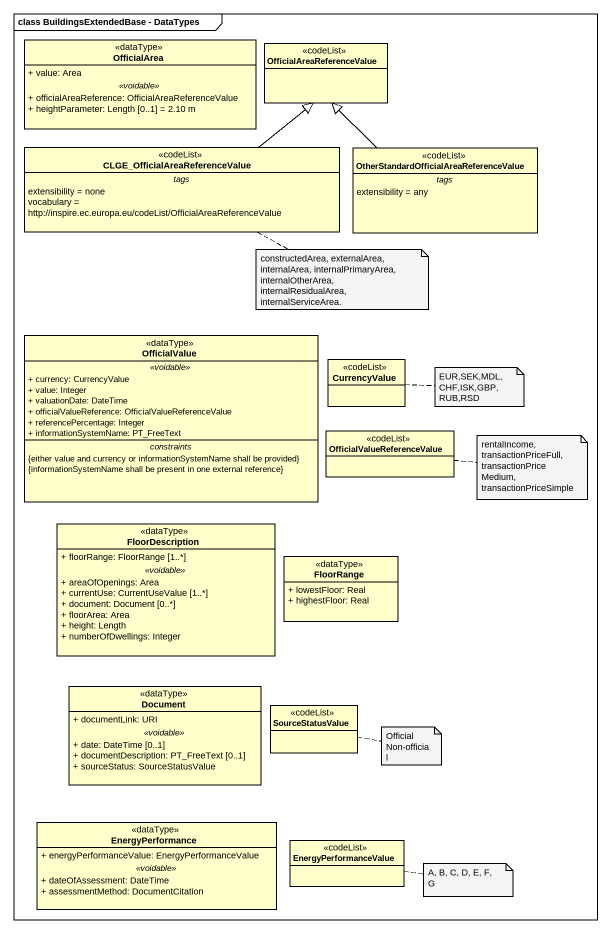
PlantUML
@startuml
mainframe class BuildingsExtendedBase - DataTypes
hide circle
hide empty members
skinparam classAttributeIconSize 0
class OfficialArea <<dataType>> {
  + value: Area
  .. <<voidable>> ..
  + officialAreaReference: OfficialAreaReferenceValue
  + heightParameter: Length [0..1] = 2.10 m
}
class OfficialAreaReferenceValue <<codeList>>
class "CLGE_OfficialAreaReferenceValue" as CLGE_OfficialAreaReferenceVa <<codeList>> {
  -- tags --
  extensibility = none
  vocabulary = http://inspire.ec.europa.eu/codeList/OfficialAreaReferenceValue
}
class "OtherStandardOfficialAreaReferenceValue" as OtherStandardOfficialAreaRef <<codeList>> {
  -- tags --
  extensibility = any
}
class OfficialValue <<dataType>> {
  .. <<voidable>> ..
  + currency: CurrencyValue
  + value: Integer
  + valuationDate: DateTime
  + officialValueReference: OfficialValueReferenceValue
  + referencePercentage: Integer
  + informationSystemName: PT_FreeText
  -- constraints --
  {either value and currency or informationSystemName shall be provided}
  {informationSystemName shall be present in one external reference}
}
class CurrencyValue <<codeList>>
class OfficialValueReferenceValue <<codeList>>
class FloorDescription <<dataType>> {
  + floorRange: FloorRange [1..*]
  .. <<voidable>> ..
  + areaOfOpenings: Area
  + currentUse: CurrentUseValue [1..*]
  + document: Document [0..*]
  + floorArea: Area
  + height: Length
  + numberOfDwellings: Integer
}
class FloorRange <<dataType>> {
  + lowestFloor: Real
  + highestFloor: Real
}
class Document <<dataType>> {
  + documentLink: URI
  .. <<voidable>> ..
  + date: DateTime [0..1]
  + documentDescription: PT_FreeText [0..1]
  + sourceStatus: SourceStatusValue
}
class SourceStatusValue <<codeList>>
class EnergyPerformance <<dataType>> {
  + energyPerformanceValue: EnergyPerformanceValue
  .. <<voidable>> ..
  + dateOfAssessment: DateTime
  + assessmentMethod: DocumentCitation
}
class EnergyPerformanceValue <<codeList>>
CLGE_OfficialAreaReferenceVa -up-|> OfficialAreaReferenceValue
OtherStandardOfficialAreaRef -up-|> OfficialAreaReferenceValue
note right of CLGE_OfficialAreaReferenceVa : constructedArea, externalArea, internalArea, internalPrimaryArea, internalOtherArea, internalResidualArea, internalServiceArea.
note right of CurrencyValue : EUR,SEK,MDL,CHF,ISK,GBP,RUB,RSD
note right of OfficialValueReferenceValue : rentalIncome, transactionPriceFull, transactionPriceMedium, transactionPriceSimple
note right of SourceStatusValue
  Official
  Non-official
end note
note right of EnergyPerformanceValue : A, B, C, D, E, F, G
@enduml
